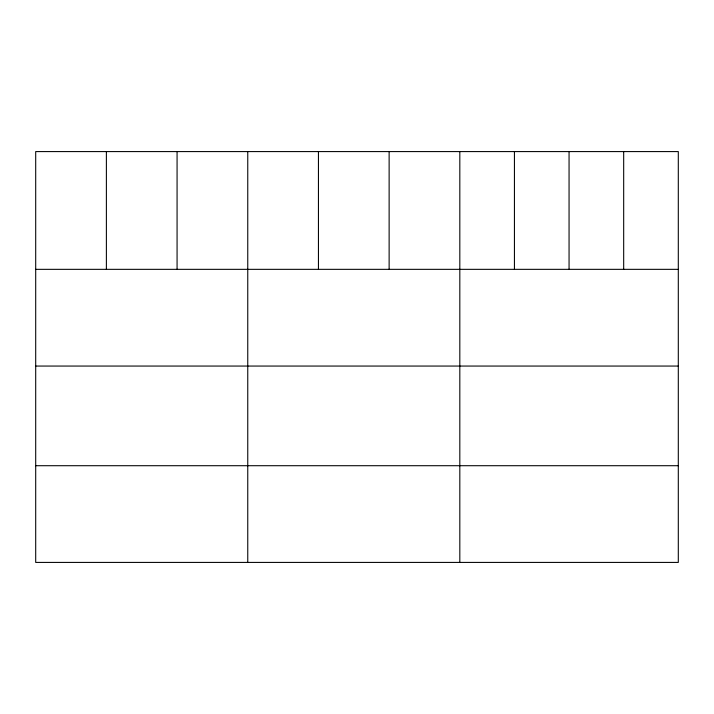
<?xml version="1.0" encoding="UTF-8"?>
<svg xmlns="http://www.w3.org/2000/svg" width="714" height="714" viewBox="0 0 714 714"><rect width="100%" height="100%" fill="white"/><g stroke="black" fill="none" stroke-linecap="round" stroke-linejoin="round"><path stroke-width="1.07" d="M678.3 269.339L678.3 562.418L35.7 562.418L35.7 151.582L678.3 151.582L678.3 269.339L35.7 269.339M35.7 366.059L678.3 366.059M35.7 465.706L678.3 465.706M623.679 151.582L623.679 269.339M569.058 151.582L569.058 269.339M514.437 151.582L514.437 269.339M459.816 151.582L459.816 562.418M389.13 151.582L389.13 269.339M318.444 151.582L318.444 269.339M247.758 151.582L247.758 562.418M177.072 151.582L177.072 269.339M106.386 151.582L106.386 269.339"/></g></svg>
